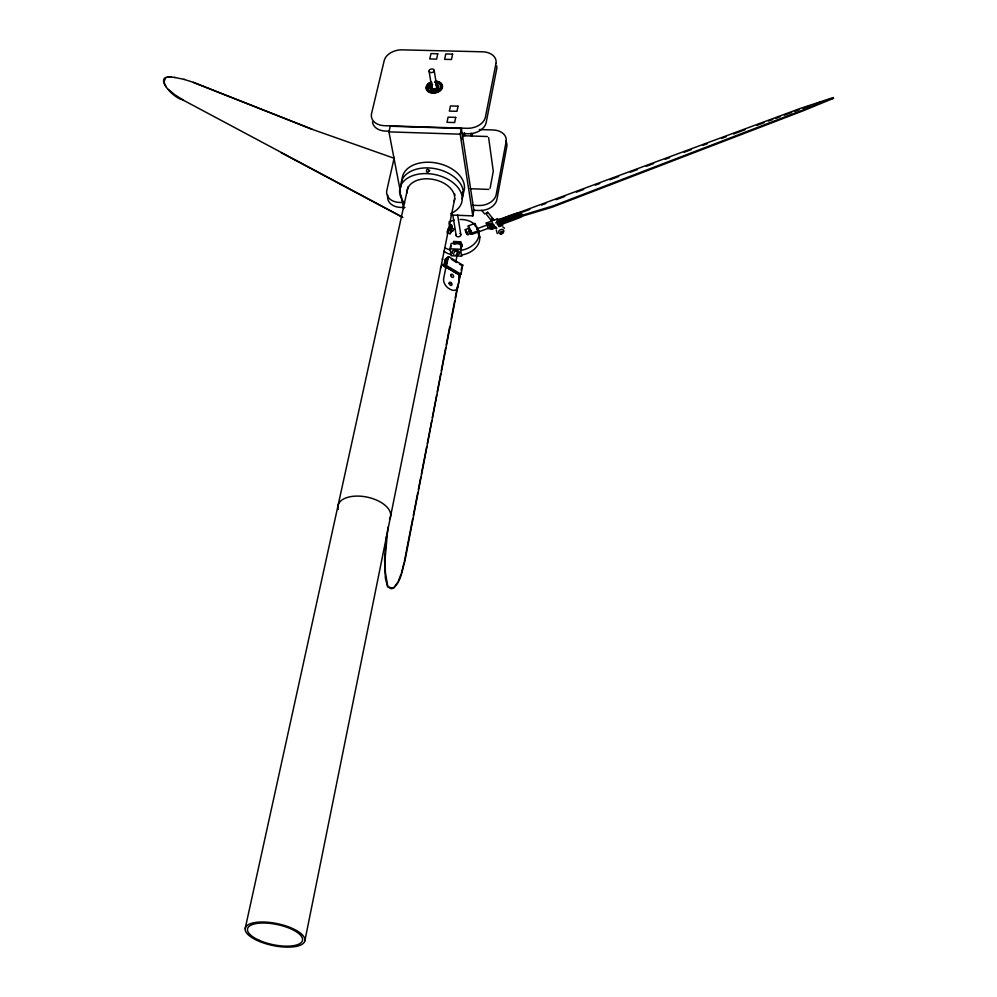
<?xml version="1.0" encoding="UTF-8"?>
<svg xmlns="http://www.w3.org/2000/svg" width="997" height="997" viewBox="0 0 997 997"><rect width="100%" height="100%" fill="white"/><g stroke="black" fill="none" stroke-linecap="round" stroke-linejoin="round"><path stroke-width="1.5" d="M490.948 219.814L491.322 220.549M386.4 536.685L384.568 559.105L385.378 578.235L387.609 586.809L391.298 588.753L393.566 588.018M387.933 527.151L385.091 558.794L385.365 572.203L387.621 585.563L388.68 586.996L392.668 588.392M400.283 189.891L400.296 192.957M498.712 224.761L498.936 224.824A2.393 1.558 -38.4 0 1 499.659 226.232L499.023 224.761M490.075 188.358L493.291 171.285L488.63 137.661M431.713 420.771L427.302 443.603M432.299 417.731L436.649 394.999M437.234 391.971L440.711 373.788M441.285 370.759L445.647 348.028M446.22 344.987L449.709 326.804M451.155 319.227L454.632 301.044M455.218 298.016L457.536 285.89M446.893 267.719L441.821 264.704L460.066 274.91L404.907 561.012C402.127 570.234 401.155 581.949 393.03 588.33M404.383 561.323L412.721 518.527M413.306 515.461L417.78 492.53M418.366 489.477L420.759 477.239M421.345 474.186L426.704 446.668M460.577 273.24L457.91 286.912A8.088 5.508 53.8 0 1 450.283 289.354A17.198 11.677 53.6 0 1 447.628 287.647A8.088 5.508 53.7 0 1 443.665 278.462L447.927 257.189M461.162 270.199L461.748 267.171M448.625 256.665L446.095 266.311L460.278 274.761L460.988 274.237L462.758 265.127L448.625 256.665L445.123 259.307L443.902 265.376M451.068 215.016L472.79 215.888L473.874 210.28L461.387 128.476L390.251 126.22L388.942 131.878L400.196 190.577M455.978 261.102L457.76 252.054M460.041 244.926L460.664 241.785L453.685 241.486L453.274 243.58M460.539 249.262L461.599 243.866L451.13 243.418L450.046 248.814L451.217 255.743L461.673 256.204L460.539 249.262L450.046 248.814M461.785 245L460.726 250.409A20.65 15.478 -9.7 0 0 478.896 231.753M444.874 266.486L445.323 262.809M445.771 262.012L446.519 258.248M445.285 267.408L446.656 262.012L446.07 261.688M446.469 261.476L447.217 257.725M471.98 136.34L472.503 133.685M451.043 245.898L450.245 249.948A20.65 15.478 -9.7 0 1 445.248 247.954M304.82 941.006A30.471 11.154 11.8 0 0 262.572 922.001A30.471 11.154 11.8 0 0 257.725 940.719A30.471 11.154 11.8 0 0 304.82 941.006L454.769 198.503M444.301 266.373L445.821 258.784M462.047 139.181L462.944 134.745M472.79 215.888L460.215 134.171L461.387 128.476M245.2 928.406L407.997 186.863M394.289 157.464L386.836 190.302A15.416 11.328 -11.1 0 0 399.336 202.416L404.009 202.59M401.479 572.889L404.022 562.769M401.031 574.147L398.451 580.74M492.742 218.617L493.141 219.19A1.321 0.86 -38.4 0 1 491.72 220.624A1.321 0.86 -38.4 0 1 490.973 219.539M440.362 268.367L442.307 264.33M397.815 582.161L393.952 587.657M446.158 263.058L445.447 263.582M507.972 219.826L505.815 220.748M504.706 220.885L505.417 220.86M447.852 229.011L451.629 225.172L448.899 223.727M451.305 230.93L450.719 227.453L451.815 226.331M495.509 227.104L496.232 228.5A2.393 1.558 -38.4 0 1 495.509 227.104L495.235 226.743M499.048 226.631L499.659 226.232M462.758 265.127L462.047 265.651L459.48 264.105M458.869 275.795L460.066 274.91M505.267 221.882L506.202 221.857M496.842 228.101L496.232 228.5M486.81 213.171L485.925 213.321M165.814 77.679L163.832 81.978L166.113 86.826M515.349 216.835L514.066 217.471L516.533 216.81M516.907 217.919L516.06 218.231M514.577 215.888L515.848 215.439M499.023 219.951L800.142 108.486L833.405 97.494L803.009 109.982L553.746 205.681L502.201 221.334L502.463 222.119L551.902 207.264L803.258 110.754L833.642 98.267L829.267 99.177M522.578 212.087L529.856 209.395M541.508 205.083L545.87 203.463M556.064 199.687L564.801 196.459M576.44 192.147L583.719 189.442M595.371 185.13L599.733 183.51M609.927 179.747L618.663 176.506M630.303 172.194L637.582 169.502M646.318 166.262L653.596 163.57M665.248 159.258L669.61 157.638M493.054 223.827L490.237 224.873L486.623 224.163M495.696 222.854L515.586 215.489A7.951 0.847 -19.1 0 0 521.381 212.598A16.949 1.807 -19.1 0 0 520.795 212.436A7.951 0.847 -19.1 0 0 511.785 214.854L497.802 220.025M494.001 224.724L490.611 225.983L488.331 224.898M515.96 216.598L497.179 223.789M478.722 230.606L472.154 233.036L468.291 225.883L474.821 223.465L478.722 230.606L479.781 237.585M494.387 225.845L490.998 227.092L489.527 226.793L489.141 225.683M497.403 224.724L516.346 217.707A7.951 0.86 -19.1 0 0 522.141 214.816M490.499 227.49L472.341 234.183L471.693 232.986L467.867 234.395L465.287 229.622L469.113 228.213L468.465 227.017M495.609 226.643L491.384 228.201L488.966 227.715M498.425 225.596L516.72 218.829A7.951 0.86 -19.1 0 0 522.515 215.925A16.937 1.832 -19.1 0 0 521.93 215.751M487.77 227.466L488.144 228.575L491.758 229.322L495.845 227.802M499.946 226.294L502.662 225.285L502.289 224.163M487.383 226.369L486.249 223.054L491.671 221.047M494.375 220.05L497.079 219.053L500.768 219.714L501.142 220.835M486.249 223.054L489.851 223.752L492.58 222.742M496.68 221.234L500.768 219.714M468.067 232.039L470.908 230.992M476.578 228.899L489.353 224.163M684.141 152.254L691.407 149.575M703.035 145.275L707.396 143.655M721.928 138.284L726.277 136.676M733.543 133.984L745.17 129.685M756.798 125.385L764.063 122.693M768.413 121.086L772.775 119.466M775.678 118.394L780.04 116.786M784.402 115.166L791.668 112.487M794.572 111.402L798.933 109.795M803.233 108.212L810.374 105.62M505.928 220.325L507.535 219.839M817.141 103.227L820.743 101.981M488.767 189.405L470.26 188.732M167.932 77.205L171.06 77.155M479.308 129.535L493.216 129.984A15.267 11.054 -8.7 0 1 506.127 141.586L496.219 194.452A15.553 11.49 -9 0 1 478.647 205.507L472.428 205.27M388.656 131.18L385.552 131.081A16.027 11.441 -11.1 0 1 372.454 121.933M461.686 133.536L467.905 133.735A16.176 11.615 -9.2 0 0 486.2 122.432L496.693 68.93A15.865 11.154 -8.9 0 0 496.73 65.989M388.942 131.878L460.215 134.171M462.571 135.704L487.458 136.527M404.944 207.55L400.296 207.376A15.379 11.316 -11 0 1 387.821 195.275M473.189 210.255L479.395 210.492A15.516 11.478 -9 0 0 496.917 199.462L506.788 146.646A15.229 11.042 -8.7 0 0 505.815 141.001M175.023 77.529C149.724 72.544 172.842 98.242 182.488 99.737L401.99 216.848M500.407 222.767L501.902 223.054L501.528 221.945M487.01 225.26L488.468 225.559M174.55 77.442L184.383 79.436M442.107 259.033L442.78 259.245M454.981 195.125L454.769 194.054M183.909 79.349L193.73 82.464L312.061 129.199M394.326 158.336L311.612 129.136L193.256 82.39M502.787 226.88L504.544 228.226M450.719 227.453L453.909 229.148L449.51 233.634L447.379 232.5M281.166 152.715L402.938 217.533M446.806 265.775L460.988 274.237M447.703 268.205L457.274 273.913M451.454 259.307L456.913 262.572M182.95 99.812L174.824 94.765L168.381 89.394M484.629 213.981L481.713 210.28M488.343 212.934L493.939 220.088M486.349 214.255L491.957 221.396M489.178 227.353L489.639 227.802L489.527 226.793M477.04 229.21L477.364 229.833M497.291 233.622L496.307 230.17M470.871 233.934L470.16 231.254L471.344 233.797M470.522 233.896L470.135 232.949M467.319 233.659L466.584 232.55L467.406 233.884M497.079 219.053L497.453 220.15M489.851 223.752L491.758 229.322M468.004 234.993L466.247 231.454L466.509 233.684M471.269 233.784L469.512 230.245L469.55 231.678M466.758 233.821L466.546 232.637L466.746 233.722M471.045 233.747L469.824 231.765M401.056 195.088L403.648 208.635M453.685 241.486L454.071 243.804M451.629 225.172L452.09 227.964M429.071 71.186L432.112 89.593M452.875 215.452L456.165 235.404M434.169 70.351A2.58 1.807 -10 0 1 430.579 72.532A2.58 1.807 -10 0 1 430.118 69.429A2.58 1.807 -10 0 1 434.169 70.351L436.91 87.25M457.586 214.704L460.826 234.669M461.599 243.866L462.06 246.645M460.664 241.785L461.038 244.103M465.287 229.622L465.661 231.952M469.113 228.213L469.662 231.703M468.291 225.883L468.827 229.347M474.821 223.465L475.257 226.257M464.403 132.713L464.864 135.779M471.033 133.149L471.481 136.165M407.1 192.907A24.102 15.778 12 0 1 433.097 179.385A24.102 15.778 12 0 1 454.071 201.419M404.657 203.288A31.717 20.763 12 0 1 412.883 175.597A31.717 20.763 12 0 1 455.878 185.193A31.717 20.763 12 0 1 450.706 213.57M400.944 187.286A31.655 20.787 12 0 1 435.39 168.717A31.655 20.787 12 0 1 462.047 198.852M402.19 181.653A31.592 20.812 12 0 1 436.586 163.047A31.592 20.812 12 0 1 463.169 193.194M435.49 81.243A8.312 5.87 -10 0 1 441.559 89.394A8.312 5.87 -10 0 1 428.112 91.637A8.312 5.87 -10 0 1 431.365 81.928M338.182 509.43A26.819 14.245 11.9 0 1 366.211 496.942A26.819 14.245 11.9 0 1 389.503 519.15M454.221 252.69A1.782 1.122 11.1 0 1 455.068 251.381A1.782 1.122 11.1 0 1 457.324 252.017A1.782 1.122 11.1 0 1 457.012 253.487M448.849 230.706A1.77 0.847 -62 0 1 449.373 230.394M455.766 243.841A1.77 1.134 11.1 0 1 456.103 243.33M458.159 243.193A1.77 1.134 11.1 0 1 459.019 243.767M454.595 243.791A2.954 1.882 11.1 0 1 457.486 242.271A2.954 1.882 11.1 0 1 460.427 244.415M448.974 230.88A1.807 0.86 -62 0 1 449.635 230.481M447.279 233.622A2.941 1.408 -62 0 1 449.198 229.833A2.941 1.408 -62 0 1 450.993 230.768M450.195 233.934A2.954 1.408 -62 0 1 453.099 230.905M453.922 254.385A3.851 2.443 11.1 0 1 453.423 250.309A3.851 2.443 11.1 0 1 459.43 252.042A3.851 2.443 11.1 0 1 455.928 254.97M469.786 232.052A3.838 0.648 69.9 0 1 469.699 229.422A3.838 0.648 69.9 0 1 471.743 233.797M478.261 233.909A3.826 0.661 69.9 0 1 478.049 233.634M476.005 226.905A3.826 0.661 69.9 0 1 476.79 227.752M477.04 228.226A3.826 0.661 69.9 0 1 477.837 230.045M478.074 230.718A3.826 0.661 69.9 0 1 478.747 233.821M448.264 229.709A3.826 1.832 -62 0 1 451.28 230.643M447.13 231.441A3.826 1.832 -62 0 1 447.466 230.818M491.932 218.642A1.321 0.86 -38.4 0 1 493.179 219.24M487.595 211.925A1.321 0.86 -38.5 0 1 485.938 213.483M451.043 270.299A1.782 1.122 11.1 0 1 452.999 270.436A1.782 1.122 11.1 0 1 453.897 271.658M450.146 282.949A1.795 1.221 53.8 0 1 450.818 283.559M454.993 261.426A1.782 1.122 11.1 0 1 455.305 261.663M520.646 214.592A7.951 0.847 -19.1 0 1 519.749 215.04M518.639 215.539A7.951 0.847 -19.1 0 1 517.368 216.062M521.767 213.707A7.951 0.847 -19.1 0 1 521.668 213.919M459.953 233.51A2.355 1.77 -9.7 0 1 460.539 235.703A2.355 1.77 -9.7 0 1 457.735 236.75A2.355 1.77 -9.7 0 1 456.165 234.906M479.594 236.401A20.601 15.454 -9.7 0 1 461.486 255.033M451.018 254.571A20.601 15.454 -9.7 0 1 443.952 251.169M448.837 222.069A20.65 15.478 -9.7 0 1 454.308 220.163M460.115 219.452A20.65 15.478 -9.7 0 1 474.996 224.612M436.25 85.493A2.817 1.994 -10 0 1 436.275 88.334A2.555 1.807 -10 0 1 432.885 88.895A2.555 1.807 -10 0 1 432.112 86.565M432.312 85.854A2.817 1.994 -10 0 0 432.337 88.683A2.817 1.994 -10 0 0 436.275 88.334A2.555 1.807 -10 0 0 436.1 85.829M436.013 84.122A4.324 3.053 -10 0 1 437.695 88.683A4.324 3.053 -10 0 1 430.928 89.294A4.324 3.053 -10 0 1 432.524 84.446M435.041 81.28A7.988 5.646 -10 0 1 441.359 88.957A7.988 5.646 -10 0 1 428.386 91.338A7.988 5.646 -10 0 1 431.464 81.941M434.979 82.29A6.705 4.748 -10 0 1 440.25 88.721A6.705 4.748 -10 0 1 429.42 90.777A6.705 4.748 -10 0 1 431.751 82.901M435.016 82.464A6.705 4.748 -10 0 1 440.263 88.92A6.705 4.748 -10 0 1 429.395 90.926A6.705 4.748 -10 0 1 431.888 83.038M436.038 84.309A4.324 3.053 -10 0 1 437.72 88.858A4.324 3.053 -10 0 1 430.953 89.481A4.324 3.053 -10 0 1 432.548 84.62M462.944 192.695C462.695 199.612 461.711 189.58 462.944 192.695M500.768 232.737C502.974 235.417 503.398 229.16 500.731 232.613C502.687 235.329 503.435 229.298 500.768 232.737M429.595 170.587C425.682 175.933 425.158 166.075 429.595 170.587M459.567 275.272L458.994 278.313L459.567 275.284M495.983 63.447L485.439 116.998A16.214 11.615 -9.2 0 1 467.082 128.301L384.506 125.697A16.077 11.453 -11.1 0 1 371.569 113.521L384.206 60.605A15.765 11.004 -10.7 0 1 402.177 49.85L482.585 51.807A15.902 11.166 -8.9 0 1 495.983 63.447M455.716 117.384L454.644 122.556L446.992 122.319L448.089 117.148L455.716 117.384M458.034 106.181L456.975 111.315L449.36 111.091L450.445 105.956L458.034 106.181M452.613 54.125L451.454 59.508L444.625 59.334L445.784 53.95L452.613 54.125M437.77 53.763L436.599 59.135L429.782 58.96L430.966 53.589L437.77 53.763M516.658 214.118L513.355 215.29L516.658 214.118M507.224 217.608L503.921 218.779L507.224 217.608M259.108 940.271A28.066 10.269 11.8 0 0 302.465 940.507A28.066 10.269 11.8 0 0 263.532 923.01A28.066 10.269 11.8 0 0 259.108 940.271M500.544 233.797A2.729 2.031 -27.8 0 0 503.772 230.556A2.729 2.031 -27.8 0 0 499.46 230.419A2.729 2.031 -27.8 0 0 500.544 233.797M501.566 233.634A1.408 0.947 -30.4 0 0 503.111 231.927A1.408 0.947 -30.4 0 0 500.905 232.127A1.408 0.947 -30.4 0 0 501.566 233.634M450.719 275.359A1.795 1.221 53.6 0 0 452.974 277.378A1.795 1.221 53.6 0 0 452.788 274.698A1.795 1.221 53.6 0 0 450.719 275.359M449.136 283.347A1.795 1.221 53.8 0 0 451.392 285.379A1.795 1.221 53.8 0 0 451.205 282.687A1.795 1.221 53.8 0 0 449.136 283.347"/></g></svg>
